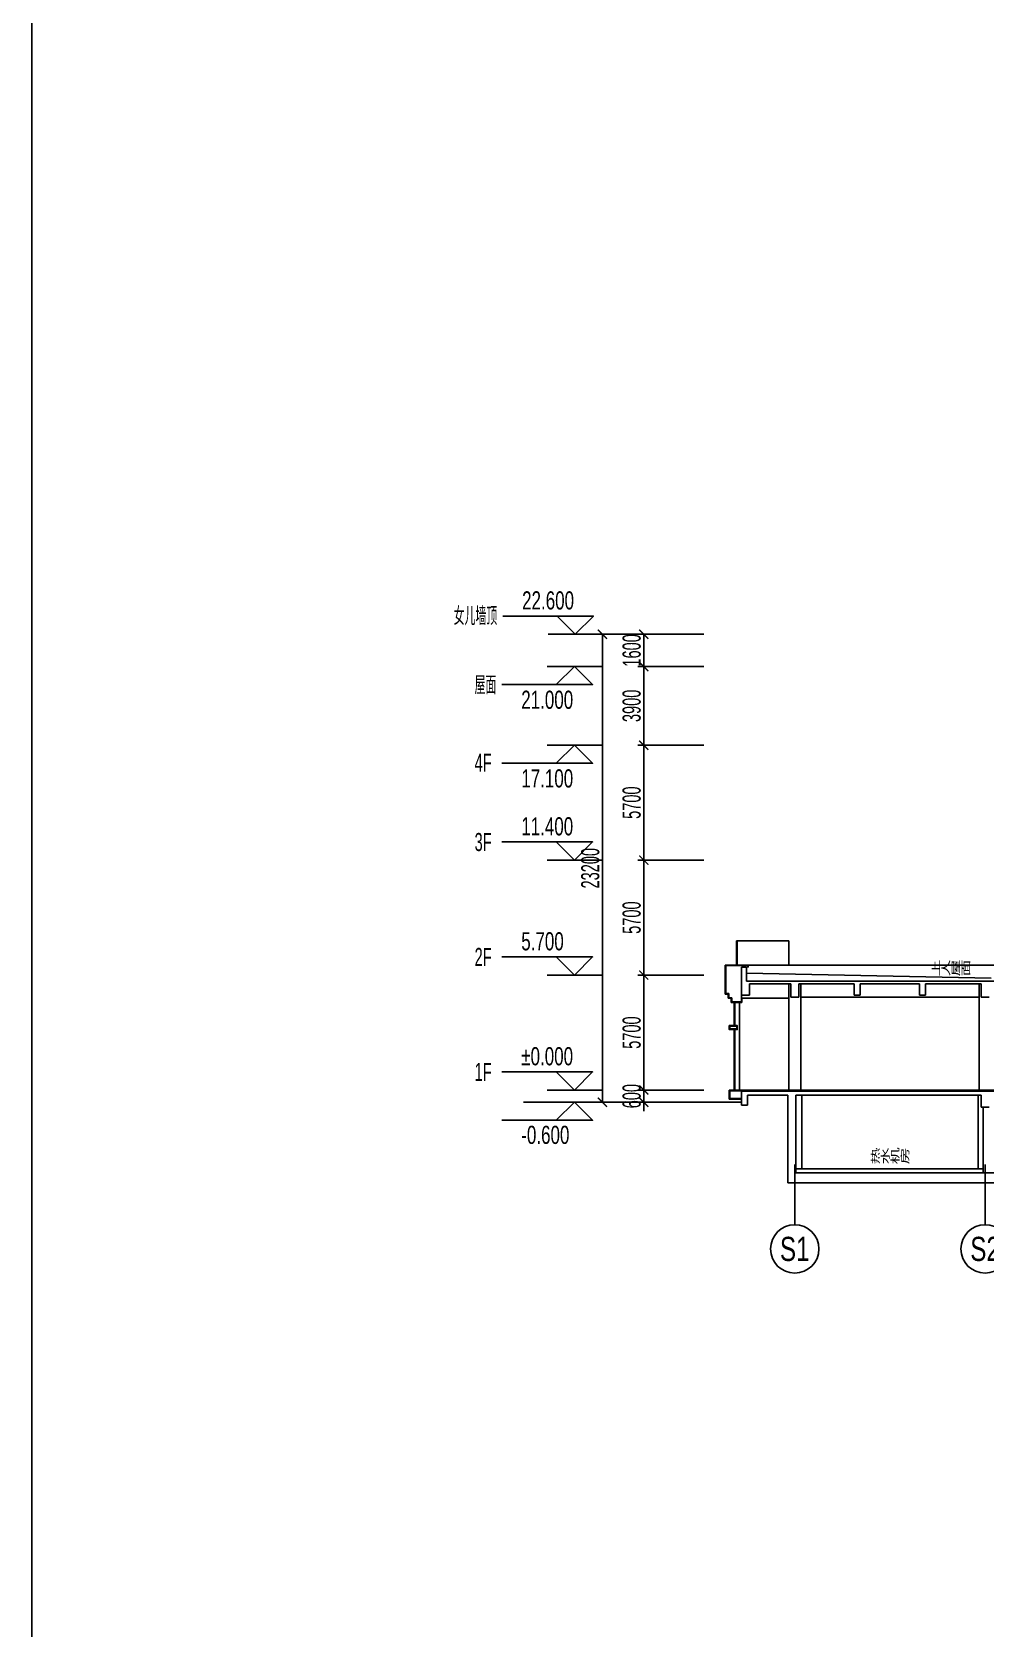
# Model space of a CAD drawing. Extents: x 1849385 to 2804940, y -773301 to -409130.
# Drawn here: x 2428822 to 2476116, y -649091 to -569954 of the extents above; entities that cross this region are included whole.
import ezdxf
from ezdxf.enums import TextEntityAlignment as Align

# ---------------------------------------------------------------- set-up
doc = ezdxf.new("R2010")
doc.units = 0
for name, color, linetype in [('#幕墙分格线-立面', 7, 'Continuous'), ('#文字', 2, 'Continuous'), ('#标注', 1, 'Continuous'), ('A-AL', 63, 'Continuous'), ('A-BEAM-PLAN-C', 2, 'Continuous'), ('A-DETL-2', 35, 'Continuous'), ('A-GLASS', 140, 'Continuous'), ('A-WALL-E', 7, 'Continuous'), ('C-SHET-SHBD', 4, 'Continuous'), ('dim', 7, 'Continuous'), ('建-文字', 4, 'Continuous')]:
    doc.layers.add(name, color=color, linetype=linetype)
doc.styles.add('#文字', font='jrs.shx', dxfattribs={"width": 0.7, "bigfont": 'hztxt.shx'})
doc.styles.add('HZ', font='jrs.shx', dxfattribs={"width": 0.6, "bigfont": 'hztxt.shx'})
doc.styles.add('JHZX', font='jrs.shx', dxfattribs={"width": 0.6, "bigfont": 'jhz.shx'})
doc.styles.add('XD2008', font='@1romans.shx', dxfattribs={"width": 0.7, "bigfont": '!hztxt.shx'})
doc.styles.add('楷体', font='', dxfattribs={"width": 0.75})
doc.styles.get('楷体').set_extended_font_data('KaiTi_GB2312')
doc.dimstyles.new('JZBZ-300', dxfattribs={"dimscale": 300, "dimtxt": 3, "dimasz": 1.5, "dimexe": 1, "dimexo": 1, "dimgap": 0.5, "dimtad": 1, "dimdec": 0, "dimdsep": 46, "dimtxsty": 'JHZX', "dimblk1": 'ARCHTICK', "dimblk2": 'ARCHTICK', "dimsah": 1, "dimcen": 0, "dimclrd": 1, "dimclre": 1, "dimclrt": 2, "dimazin": 2, "dimtfac": 1, "dimtdec": 0, "dimtix": 1, "dimtmove": 0, "dimatfit": 3, "dimfxl": 0, "dimtolj": 1, "dimlwd": -1, "dimlwe": -1, "dimarcsym": 0})

# ---------------------------------------------------------------- blocks, each defined once
blk = doc.blocks.new('A3文本框')
at = {"layer": 'Defpoints', "ltscale": 500}
blk.add_lwpolyline([(10, -10), (-420, -10), (-420, 297), (10, 297)], close=True, dxfattribs=at)
at = {"layer": 'C-SHET-SHBD', "style": 'XD2008', "width": 0.7}
for tag, height, p in [('子项名称', 4.5, (-37.49, 35.41)), ('图名', 4.5, (-37.49, 24.27)), ('比例', 3, (-56.3, 8.25)), ('MQJD-01', 3, (-13.24, 2.27))]:
    blk.add_attdef(tag, text='', height=height, dxfattribs=at).set_placement(p, align=Align.CENTER)
blk = doc.blocks.new('FPLSA')
at = {"layer": '#幕墙分格线-立面', "color": 8}
for p, q in [((-94065, 6800), (-95210, 6800)), ((-95210, 5350), (-95210, 6800)), ((-94095, 6770), (-95180, 6770)), ((-95180, 5380), (-95180, 6770)), ((-94095, 6700), (-94095, 6770)), ((-94095, 6700), (-94065, 6700)), ((-94065, 6700), (-94065, 6800)), ((-94065, 6800), (-74973, 6800)), ((-92060, 600), (-92060, 5870)), ((-91460, 600), (-91460, 5870)), ((-82617, 600), (-82617, 5870)), ((-95060, 5350), (-95210, 5350)), ((-95030, 5380), (-95180, 5380)), ((-95060, 5150), (-95060, 5350)), ((-94910, 5150), (-95060, 5150)), ((-95030, 5180), (-95030, 5380)), ((-94880, 5180), (-95030, 5180)), ((-94910, 4950), (-94910, 5150)), ((-94380, 4950), (-94910, 4950)), ((-94880, 4980), (-94880, 5180)), ((-94410, 4980), (-94880, 4980)), ((-94410, 5150), (-94410, 4980)), ((-94380, 5150), (-94380, 4950)), ((-105220, 0), (-94410, 0)), ((-95010, 150), (-95010, 600)), ((-94380, 600), (-95010, 600)), ((-95010, 150), (-94410, 150)), ((-94980, 180), (-94980, 570)), ((-94410, 570), (-94980, 570)), ((-94980, 180), (-94410, 180)), ((-35198, 600), (-94610, 600)), ((-94410, 550), (-94410, 570)), ((-94380, 550), (-94380, 600)), ((-91410, -3300), (-91410, 350)), ((-82667, -3300), (-82667, 350)), ((-82417, -3300), (-91710, -3300))]:
    blk.add_line(p, q, dxfattribs=at)
at = {"layer": 'A-AL'}
for points in [[(-95010, 3800), (-94610, 3800), (-94610, 3600), (-95010, 3600)], [(-94980, 3770), (-94640, 3770), (-94640, 3630), (-94980, 3630)]]:
    blk.add_lwpolyline(points, close=True, dxfattribs=at)
at = {"layer": 'A-BEAM-PLAN-C', "color": 8}
for p, q in [((-94410, 5300), (-94410, 5150)), ((-94410, 5150), (-92060, 5150)), ((-82617, 5200), (-91460, 5200))]:
    blk.add_line(p, q, dxfattribs=at)
at = {"layer": 'A-DETL-2'}
blk.add_line((-82017, 6150), (-94160, 6394), dxfattribs=at)
at = {"layer": 'A-GLASS'}
for p, q in [((-94650, 8000), (-94650, 6800)), ((-94650, 8000), (-94620, 8000)), ((-94635, 8000), (-94635, 6800)), ((-94620, 8000), (-94620, 6800)), ((-94620, 8000), (-92060, 8000)), ((-92060, 6800), (-92060, 8000)), ((-94760, 3800), (-94760, 4950)), ((-94760, 3800), (-94760, 4950)), ((-94730, 3800), (-94730, 4950)), ((-94510, 600), (-94510, 4950)), ((-94760, 600), (-94760, 3600)), ((-94730, 600), (-94730, 3600))]:
    blk.add_line(p, q, dxfattribs=at)
at = {"layer": 'A-WALL-E', "color": 8}
for p, q in [((-94410, 5300), (-94410, 6700)), ((-94410, 6700), (-94160, 6700)), ((-94160, 6700), (-94160, 6000)), ((-94160, 6000), (-74973, 6000)), ((-94010, 5870), (-94010, 5300)), ((-91960, 5870), (-94010, 5870)), ((-91960, 5200), (-91960, 5870)), ((-91560, 5870), (-91560, 5200)), ((-91560, 5870), (-88810, 5870)), ((-88810, 5870), (-88810, 5300)), ((-88510, 5870), (-85567, 5870)), ((-88510, 5870), (-88510, 5300)), ((-85567, 5870), (-85567, 5300)), ((-85267, 5870), (-85267, 5300)), ((-82517, 5870), (-85267, 5870)), ((-82517, 5200), (-82517, 5870)), ((-94010, 5300), (-94410, 5300)), ((-91560, 5200), (-91960, 5200)), ((-88810, 5300), (-88510, 5300)), ((-85267, 5300), (-85567, 5300)), ((-82117, 5200), (-82517, 5200)), ((-94410, 550), (89420, 550)), ((-94410, 550), (-52460, 550)), ((-94410, -150), (-94410, 550)), ((-94110, 350), (-92110, 350)), ((-94110, -150), (-94110, 350)), ((-94010, 350), (-92110, 350)), ((-92110, -4000), (-92110, 350)), ((-91710, -3500), (-91710, 350)), ((-91710, 350), (-82517, 350)), ((-91710, 350), (-88310, 350)), ((-82517, -250), (-82517, 350)), ((-94410, -150), (-94110, -150)), ((-82117, -250), (-82517, -250)), ((-82417, -3500), (-82417, -250)), ((-91710, -3500), (-12061, -3500)), ((-92110, -4000), (-11661, -4000))]:
    blk.add_line(p, q, dxfattribs=at)
blk.add_lwpolyline([(-94410, 550), (-94410, 550), (-94310, 550), (-94380, 550), (-94380, 550)], dxfattribs=at)
at = {"layer": '建-文字', "style": 'XD2008', "width": 0.7}
for s, p in [('上人屋面', (-84997, 6268)), ('热水机房', (-88010, -3050))]:
    blk.add_text(s, height=700, dxfattribs=at).set_placement(p)
blk = doc.blocks.new('*U6')
at = {"linetype": 'ByBlock'}
blk.add_line((0, -20), (0, -10.02375), dxfattribs=at)
blk.add_circle((0, -24), 4, dxfattribs=at)
at = {"color": 2, "linetype": 'ByBlock', "style": 'JHZX', "width": 0.75}
blk.add_attdef('AXES', text='', height=4, dxfattribs=at).set_placement((0, -24), align=Align.MIDDLE_CENTER)
blk = doc.blocks.new('LEVEL')
blk.add_line((9, 0), (0, 0))
blk.add_lwpolyline([(7.5, 3), (4.5, 0), (1.5, 3), (16.5, 3)])
at = {"style": '楷体', "width": 0.75}
blk.add_attdef('LEVEL', text='', height=3.5, dxfattribs=at).set_placement((9.33, 5.59), align=Align.MIDDLE_CENTER)
blk.add_attdef('FLOOR', text='', height=3.5, dxfattribs=at).set_placement((17.5, 3), align=Align.MIDDLE_LEFT)
blk = doc.blocks.new('_ARCHTICK')
at = {"color": 0, "linetype": 'ByBlock', "const_width": 0.15}
blk.add_lwpolyline([(-0.5, -0.5), (0.5, 0.5)], dxfattribs=at)
blk = doc.blocks.new('*D57')
at = {"layer": '#标注', "color": 1, "ltscale": 300, "transparency": 16777216}
for p, q in [((2202313, -595188), (2202313, -594738)), ((2205293, -595188), (2202013, -595188)), ((2205293, -595788), (2202013, -595788)), ((2202313, -595788), (2202313, -595188)), ((2202313, -595788), (2202313, -596238))]:
    blk.add_line(p, q, dxfattribs=at)
at = {"layer": 'Defpoints', "color": 0, "ltscale": 300, "transparency": 16777216}
for p in [(2202313, -595188), (2205593, -595188), (2205593, -595788)]:
    blk.add_point(p, dxfattribs=at)
at = {"layer": '#标注', "color": 1, "ltscale": 300, "transparency": 16777216, "xscale": 450, "yscale": 450, "zscale": 450}
for p, rotation in [((2202313, -595188), 270), ((2202313, -595788), 90)]:
    blk.add_blockref('_ARCHTICK', p, dxfattribs=dict(at, rotation=rotation))
at = {"layer": '#标注', "color": 2, "ltscale": 300, "transparency": 16777216, "insert": (2201713, -595488), "char_height": 900, "attachment_point": 5, "rotation": 90, "style": 'JHZX'}
blk.add_mtext('\\A1;600', dxfattribs=at)
blk = doc.blocks.new('*D58')
at = {"layer": '#标注', "color": 1, "ltscale": 300, "transparency": 16777216}
for p, q in [((2205293, -589488), (2202013, -589488)), ((2202313, -595188), (2202313, -589488)), ((2205293, -595188), (2202013, -595188))]:
    blk.add_line(p, q, dxfattribs=at)
at = {"layer": 'Defpoints', "color": 0, "ltscale": 300, "transparency": 16777216}
for p in [(2202313, -589488), (2205593, -589488), (2205593, -595188)]:
    blk.add_point(p, dxfattribs=at)
at = {"layer": '#标注', "color": 1, "ltscale": 300, "transparency": 16777216, "xscale": 450, "yscale": 450, "zscale": 450}
for p, rotation in [((2202313, -589488), 90), ((2202313, -595188), 270)]:
    blk.add_blockref('_ARCHTICK', p, dxfattribs=dict(at, rotation=rotation))
at = {"layer": '#标注', "color": 2, "ltscale": 300, "transparency": 16777216, "insert": (2201713, -592338), "char_height": 900, "attachment_point": 5, "rotation": 90, "style": 'JHZX'}
blk.add_mtext('\\A1;5700', dxfattribs=at)
blk = doc.blocks.new('*D59')
at = {"layer": '#标注', "color": 1, "ltscale": 300, "transparency": 16777216}
for p, q in [((2205293, -583788), (2202013, -583788)), ((2202313, -589488), (2202313, -583788)), ((2205293, -589488), (2202013, -589488))]:
    blk.add_line(p, q, dxfattribs=at)
at = {"layer": 'Defpoints', "color": 0, "ltscale": 300, "transparency": 16777216}
for p in [(2202313, -583788), (2205593, -583788), (2205593, -589488)]:
    blk.add_point(p, dxfattribs=at)
at = {"layer": '#标注', "color": 1, "ltscale": 300, "transparency": 16777216, "xscale": 450, "yscale": 450, "zscale": 450}
for p, rotation in [((2202313, -583788), 90), ((2202313, -589488), 270)]:
    blk.add_blockref('_ARCHTICK', p, dxfattribs=dict(at, rotation=rotation))
at = {"layer": '#标注', "color": 2, "ltscale": 300, "transparency": 16777216, "insert": (2201713, -586638), "char_height": 900, "attachment_point": 5, "rotation": 90, "style": 'JHZX'}
blk.add_mtext('\\A1;5700', dxfattribs=at)
blk = doc.blocks.new('*D60')
at = {"layer": '#标注', "color": 1, "ltscale": 300, "transparency": 16777216}
for p, q in [((2205293, -578088), (2202013, -578088)), ((2202313, -583788), (2202313, -578088)), ((2205293, -583788), (2202013, -583788))]:
    blk.add_line(p, q, dxfattribs=at)
at = {"layer": 'Defpoints', "color": 0, "ltscale": 300, "transparency": 16777216}
for p in [(2202313, -578088), (2205593, -578088), (2205593, -583788)]:
    blk.add_point(p, dxfattribs=at)
at = {"layer": '#标注', "color": 1, "ltscale": 300, "transparency": 16777216, "xscale": 450, "yscale": 450, "zscale": 450}
for p, rotation in [((2202313, -578088), 90), ((2202313, -583788), 270)]:
    blk.add_blockref('_ARCHTICK', p, dxfattribs=dict(at, rotation=rotation))
at = {"layer": '#标注', "color": 2, "ltscale": 300, "transparency": 16777216, "insert": (2201713, -580938), "char_height": 900, "attachment_point": 5, "rotation": 90, "style": 'JHZX'}
blk.add_mtext('\\A1;5700', dxfattribs=at)
blk = doc.blocks.new('*D61')
at = {"layer": '#标注', "color": 1, "ltscale": 300, "transparency": 16777216}
for p, q in [((2205293, -574188), (2202013, -574188)), ((2202313, -578088), (2202313, -574188)), ((2205293, -578088), (2202013, -578088))]:
    blk.add_line(p, q, dxfattribs=at)
at = {"layer": 'Defpoints', "color": 0, "ltscale": 300, "transparency": 16777216}
for p in [(2202313, -574188), (2205593, -574188), (2205593, -578088)]:
    blk.add_point(p, dxfattribs=at)
at = {"layer": '#标注', "color": 1, "ltscale": 300, "transparency": 16777216, "xscale": 450, "yscale": 450, "zscale": 450}
for p, rotation in [((2202313, -574188), 90), ((2202313, -578088), 270)]:
    blk.add_blockref('_ARCHTICK', p, dxfattribs=dict(at, rotation=rotation))
at = {"layer": '#标注', "color": 2, "ltscale": 300, "transparency": 16777216, "insert": (2201713, -576138), "char_height": 900, "attachment_point": 5, "rotation": 90, "style": 'JHZX'}
blk.add_mtext('\\A1;3900', dxfattribs=at)
blk = doc.blocks.new('*D62')
at = {"layer": '#标注', "color": 1, "ltscale": 300, "transparency": 16777216}
for p, q in [((2205293, -572588), (2202013, -572588)), ((2202313, -574188), (2202313, -572588)), ((2205293, -574188), (2202013, -574188))]:
    blk.add_line(p, q, dxfattribs=at)
at = {"layer": 'Defpoints', "color": 0, "ltscale": 300, "transparency": 16777216}
for p in [(2202313, -572588), (2205593, -572588), (2205593, -574188)]:
    blk.add_point(p, dxfattribs=at)
at = {"layer": '#标注', "color": 1, "ltscale": 300, "transparency": 16777216, "xscale": 450, "yscale": 450, "zscale": 450}
for p, rotation in [((2202313, -572588), 90), ((2202313, -574188), 270)]:
    blk.add_blockref('_ARCHTICK', p, dxfattribs=dict(at, rotation=rotation))
at = {"layer": '#标注', "color": 2, "ltscale": 300, "transparency": 16777216, "insert": (2201713, -573388), "char_height": 900, "attachment_point": 5, "rotation": 90, "style": 'JHZX'}
blk.add_mtext('\\A1;1600', dxfattribs=at)
blk = doc.blocks.new('*D63')
at = {"layer": '#标注', "color": 1, "ltscale": 300, "transparency": 16777216}
for p, q in [((2202013, -572588), (2199961, -572588)), ((2200261, -595788), (2200261, -572588)), ((2202013, -595788), (2199961, -595788))]:
    blk.add_line(p, q, dxfattribs=at)
at = {"layer": 'Defpoints', "color": 0, "ltscale": 300, "transparency": 16777216}
for p in [(2200261, -572588), (2202313, -572588), (2202313, -595788)]:
    blk.add_point(p, dxfattribs=at)
at = {"layer": '#标注', "color": 1, "ltscale": 300, "transparency": 16777216, "xscale": 450, "yscale": 450, "zscale": 450}
for p, rotation in [((2200261, -572588), 90), ((2200261, -595788), 270)]:
    blk.add_blockref('_ARCHTICK', p, dxfattribs=dict(at, rotation=rotation))
at = {"layer": '#标注', "color": 2, "ltscale": 300, "transparency": 16777216, "insert": (2199661, -584188), "char_height": 900, "attachment_point": 5, "rotation": 90, "style": 'JHZX'}
blk.add_mtext('\\A1;23200', dxfattribs=at)
blk = doc.blocks.new('fksmfs')
at = {"layer": '#标注'}
ref = blk.add_blockref('LEVEL', (-5331.8, 23200), dxfattribs=dict(at, xscale=-300, yscale=300, zscale=300))
ref.add_attrib('LEVEL', '22.600', dxfattribs={"layer": '#文字', "height": 900, "style": '#文字', "width": 0.7}).set_placement((-9317.7, 24877.8), align=Align.MIDDLE_LEFT)
ref.add_attrib('FLOOR', '女儿墙顶', dxfattribs={"layer": '#文字', "height": 900, "style": 'HZ', "width": 0.6}).set_placement((-11631.8, 24100), align=Align.MIDDLE_CENTER)
ref = blk.add_blockref('LEVEL', (-5373.8, 21600), dxfattribs=dict(at, xscale=300, yscale=300, zscale=300, rotation=180))
ref.add_attrib('LEVEL', '21.000', dxfattribs={"layer": '#文字', "height": 900, "style": '#文字', "width": 0.7}).set_placement((-9359.7, 19952.2), align=Align.MIDDLE_LEFT)
ref.add_attrib('FLOOR', '屋面', dxfattribs={"layer": '#文字', "height": 900, "style": 'HZ', "width": 0.6}).set_placement((-11673.8, 20678.7), align=Align.MIDDLE_LEFT)
ref = blk.add_blockref('LEVEL', (-5373.8, 17700), dxfattribs=dict(at, xscale=300, yscale=300, zscale=300, rotation=180.000000000011))
ref.add_attrib('LEVEL', '17.100', dxfattribs={"layer": '#文字', "height": 900, "style": '#文字', "width": 0.7}).set_placement((-9359.7, 16052.2), align=Align.MIDDLE_LEFT)
ref.add_attrib('FLOOR', '4F', dxfattribs={"layer": '#文字', "height": 900, "style": 'HZ', "width": 0.6}).set_placement((-11673.8, 16830), align=Align.MIDDLE_LEFT)
ref = blk.add_blockref('LEVEL', (-5373.8, 12000), dxfattribs=dict(at, xscale=-300, yscale=300, zscale=300))
ref.add_attrib('LEVEL', '11.400', dxfattribs={"layer": '#文字', "height": 900, "style": '#文字', "width": 0.7}).set_placement((-9359.7, 13677.8), align=Align.MIDDLE_LEFT)
ref.add_attrib('FLOOR', '3F', dxfattribs={"layer": '#文字', "height": 900, "style": 'HZ', "width": 0.6}).set_placement((-11673.8, 12900), align=Align.MIDDLE_LEFT)
ref = blk.add_blockref('LEVEL', (-5373.8, 6300), dxfattribs=dict(at, xscale=-300, yscale=300, zscale=300))
ref.add_attrib('LEVEL', '5.700', dxfattribs={"layer": '#文字', "height": 900, "style": '#文字', "width": 0.7}).set_placement((-9359.7, 7977.8), align=Align.MIDDLE_LEFT)
ref.add_attrib('FLOOR', '2F', dxfattribs={"layer": '#文字', "height": 900, "style": 'HZ', "width": 0.6}).set_placement((-11673.8, 7200), align=Align.MIDDLE_LEFT)
ref = blk.add_blockref('LEVEL', (-5373.8, 600), dxfattribs=dict(at, xscale=-300, yscale=300, zscale=300))
ref.add_attrib('LEVEL', '±0.000', dxfattribs={"layer": '#文字', "height": 900, "style": '#文字', "width": 0.7}).set_placement((-9359.7, 2277.8), align=Align.MIDDLE_LEFT)
ref.add_attrib('FLOOR', '1F', dxfattribs={"layer": '#文字', "height": 900, "style": 'HZ', "width": 0.6}).set_placement((-11673.8, 1500), align=Align.MIDDLE_LEFT)
ref = blk.add_blockref('LEVEL', (-5373.8, 0), dxfattribs=dict(at, xscale=300, yscale=300, zscale=300, rotation=180.0000000000148))
ref.add_attrib('LEVEL', '-0.600', dxfattribs={"layer": '#文字', "height": 900, "style": '#文字', "width": 0.7}).set_placement((-9359.7, -1619.9), align=Align.MIDDLE_LEFT)
at = {"layer": '#标注', "ltscale": 300}
for base, p1, p2, picture, middle in [((-3280, 23200), (0, 21600), (0, 23200), '*D62', (-3880, 22400)), ((-3280, 21600), (0, 17700), (0, 21600), '*D61', (-3880, 19650)), ((-3280, 17700), (0, 12000), (0, 17700), '*D60', (-3880, 14850)), ((-3280, 12000), (0, 6300), (0, 12000), '*D59', (-3880, 9150)), ((-3280, 6300), (0, 600), (0, 6300), '*D58', (-3880, 3450))]:
    dim = blk.add_linear_dim(base=base, p1=p1, p2=p2, angle=90, dimstyle='JZBZ-300', override={"dimtmove": 1}, dxfattribs=at)
    dim.commit()
    dim.dimension.update_dxf_attribs({"geometry": picture, "text_midpoint": middle, "insert": (-2205593, 595787.5)})
dim = blk.add_aligned_dim(p1=(-3280, 0), p2=(-3280, 23200), distance=2051.8, dimstyle='JZBZ-300', dxfattribs=at)
dim.commit()
dim.dimension.update_dxf_attribs({"geometry": '*D63', "text_midpoint": (-5931.8, 11600), "insert": (-2205593, 595787.5)})
dim = blk.add_linear_dim(base=(-3280, 600), p1=(0, 0), p2=(0, 600), angle=90, dimstyle='JZBZ-300', dxfattribs=at)
dim.commit()
dim.dimension.update_dxf_attribs({"geometry": '*D57', "text_midpoint": (-3880, 300), "insert": (-2205593, 595787.5)})

msp = doc.modelspace()

# ---------------------------------------------------------------- block references
at = {"layer": '#标注', "color": 6}
msp.add_blockref('fksmfs', (2462461.7, -623017), dxfattribs=at)
at = {"layer": '#标注', "linetype": 'ByBlock', "xscale": 300, "yscale": 300, "zscale": 300}
for p, values in [((2466672, -623092.4), {'AXES': 'S1'}), ((2476115.7, -623092.4), {'AXES': 'S2'})]:
    msp.add_blockref('*U6', p, dxfattribs=at).add_auto_attribs(values)
at = {"layer": 'dim', "color": 0, "xscale": 700, "yscale": 700, "zscale": 700}
msp.add_blockref('A3文本框', (2722822.4, -701441.4), dxfattribs=at)
at = {"layer": 'dim'}
msp.add_blockref('FPLSA', (2558432.3, -623017), dxfattribs=at)

doc.saveas('drawing.dxf')
